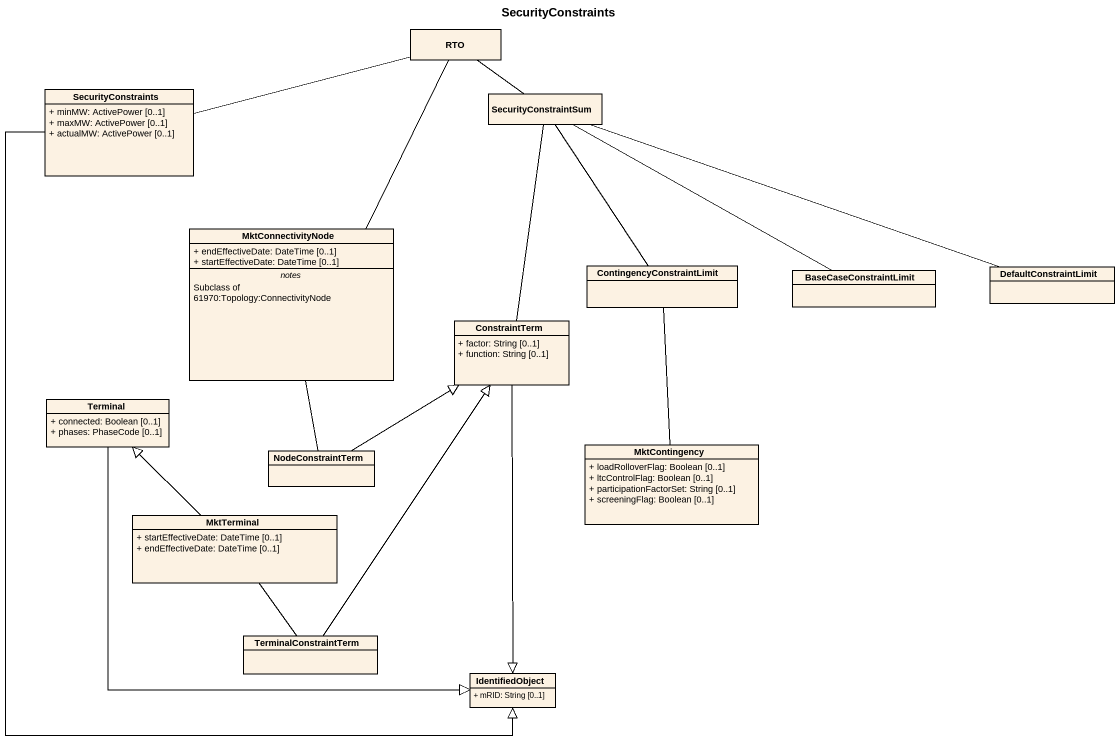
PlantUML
@startuml
title SecurityConstraints
hide circle
hide empty members
skinparam classAttributeIconSize 0
class RTO
class SecurityConstraints {
  + minMW: ActivePower [0..1]
  + maxMW: ActivePower [0..1]
  + actualMW: ActivePower [0..1]
}
class SecurityConstraintSum
class MktConnectivityNode {
  + endEffectiveDate: DateTime [0..1]
  + startEffectiveDate: DateTime [0..1]
  -- notes --
  Subclass of 61970:Topology:ConnectivityNode
}
class ContingencyConstraintLimit
class DefaultConstraintLimit
class BaseCaseConstraintLimit
class ConstraintTerm {
  + factor: String [0..1]
  + function: String [0..1]
}
class Terminal {
  + connected: Boolean [0..1]
  + phases: PhaseCode [0..1]
}
class NodeConstraintTerm
class MktContingency {
  + loadRolloverFlag: Boolean [0..1]
  + ltcControlFlag: Boolean [0..1]
  + participationFactorSet: String [0..1]
  + screeningFlag: Boolean [0..1]
}
class MktTerminal {
  + startEffectiveDate: DateTime [0..1]
  + endEffectiveDate: DateTime [0..1]
}
class TerminalConstraintTerm
class IdentifiedObject {
  + mRID: String [0..1]
}
RTO -- MktConnectivityNode
SecurityConstraints -right- RTO
SecurityConstraints --|> IdentifiedObject
SecurityConstraintSum -up- RTO
SecurityConstraintSum -- ConstraintTerm
ContingencyConstraintLimit -up- SecurityConstraintSum
ContingencyConstraintLimit -- MktContingency
DefaultConstraintLimit -left- SecurityConstraintSum
BaseCaseConstraintLimit -left- SecurityConstraintSum
ConstraintTerm --|> IdentifiedObject
Terminal --|> IdentifiedObject
NodeConstraintTerm -up- MktConnectivityNode
NodeConstraintTerm -up-|> ConstraintTerm
MktTerminal -up-|> Terminal
TerminalConstraintTerm -up-|> ConstraintTerm
TerminalConstraintTerm -up- MktTerminal
@enduml
